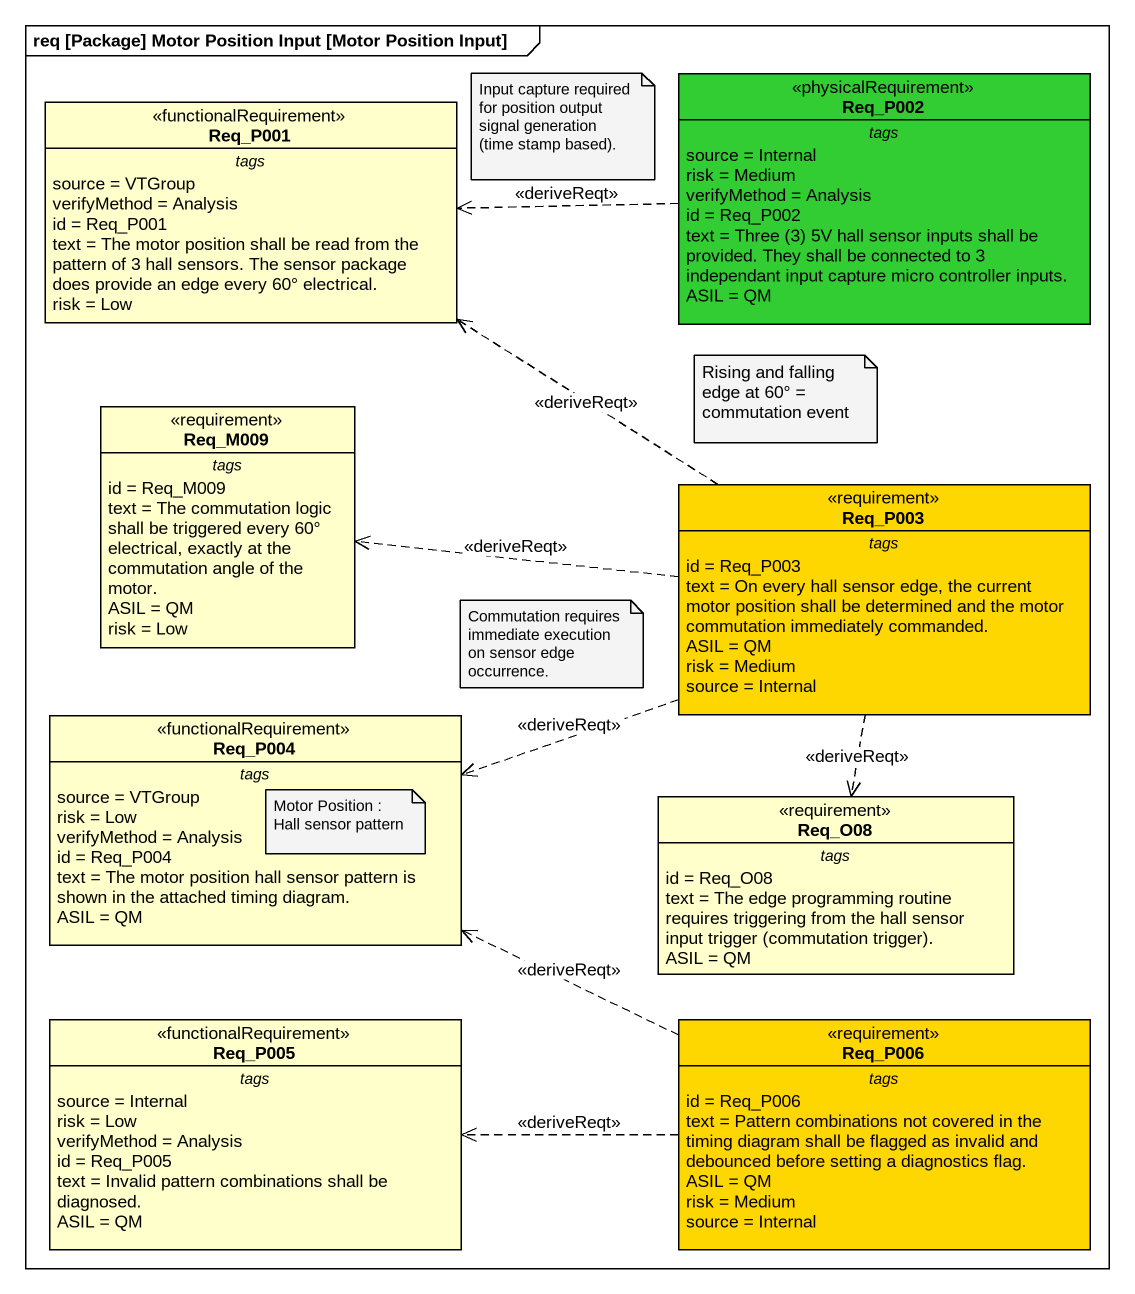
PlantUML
@startuml
mainframe req [Package] Motor Position Input [Motor Position Input]
hide circle
hide empty members
class Req_P002 <<physicalRequirement>> #32CD32 {
  -- tags --
  source = Internal
  risk = Medium
  verifyMethod = Analysis
  id = Req_P002
  {field} text = Three (3) 5V hall sensor inputs shall be provided. They shall be connected to 3 independant input capture micro controller inputs.
  ASIL = QM
}
class Req_P001 <<functionalRequirement>> {
  -- tags --
  source = VTGroup
  verifyMethod = Analysis
  id = Req_P001
  text = The motor position shall be read from the pattern of 3 hall sensors. The sensor package does provide an edge every 60° electrical.
  risk = Low
}
class Req_M009 <<requirement>> {
  -- tags --
  id = Req_M009
  text = The commutation logic shall be triggered every 60° electrical, exactly at the commutation angle of the motor.
  ASIL = QM
  risk = Low
}
class Req_P003 <<requirement>> #FFD700 {
  -- tags --
  id = Req_P003
  text = On every hall sensor edge, the current motor position shall be determined and the motor commutation immediately commanded.
  ASIL = QM
  risk = Medium
  source = Internal
}
class Req_P004 <<functionalRequirement>> {
  -- tags --
  source = VTGroup
  risk = Low
  verifyMethod = Analysis
  id = Req_P004
  text = The motor position hall sensor pattern is shown in the attached timing diagram.
  ASIL = QM
}
class Req_O08 <<requirement>> {
  -- tags --
  id = Req_O08
  {field} text = The edge programming routine requires triggering from the hall sensor input trigger (commutation trigger).
  ASIL = QM
}
class Req_P005 <<functionalRequirement>> {
  -- tags --
  source = Internal
  risk = Low
  verifyMethod = Analysis
  id = Req_P005
  text = Invalid pattern combinations shall be diagnosed.
  ASIL = QM
}
class Req_P006 <<requirement>> #FFD700 {
  -- tags --
  id = Req_P006
  text = Pattern combinations not covered in the timing diagram shall be flagged as invalid and debounced before setting a diagnostics flag.
  ASIL = QM
  risk = Medium
  source = Internal
}
Req_P002 .left.> Req_P001 : <<deriveReqt>>
Req_P003 .up.> Req_P001 : <<deriveReqt>>
Req_P003 .left.> Req_M009 : <<deriveReqt>>
Req_P003 .left.> Req_P004 : <<deriveReqt>>
Req_P003 ..> Req_O08 : <<deriveReqt>>
Req_P006 .left.> Req_P004 : <<deriveReqt>>
Req_P006 .left.> Req_P005 : <<deriveReqt>>
note as N1
  Input capture required for position output signal generation (time stamp based).
end note
note as N2
  Rising and falling edge at 60° = commutation event
end note
note as N3
  Commutation requires immediate execution on sensor edge occurrence.
end note
note as N4
  Motor Position : Hall sensor pattern
end note
@enduml
